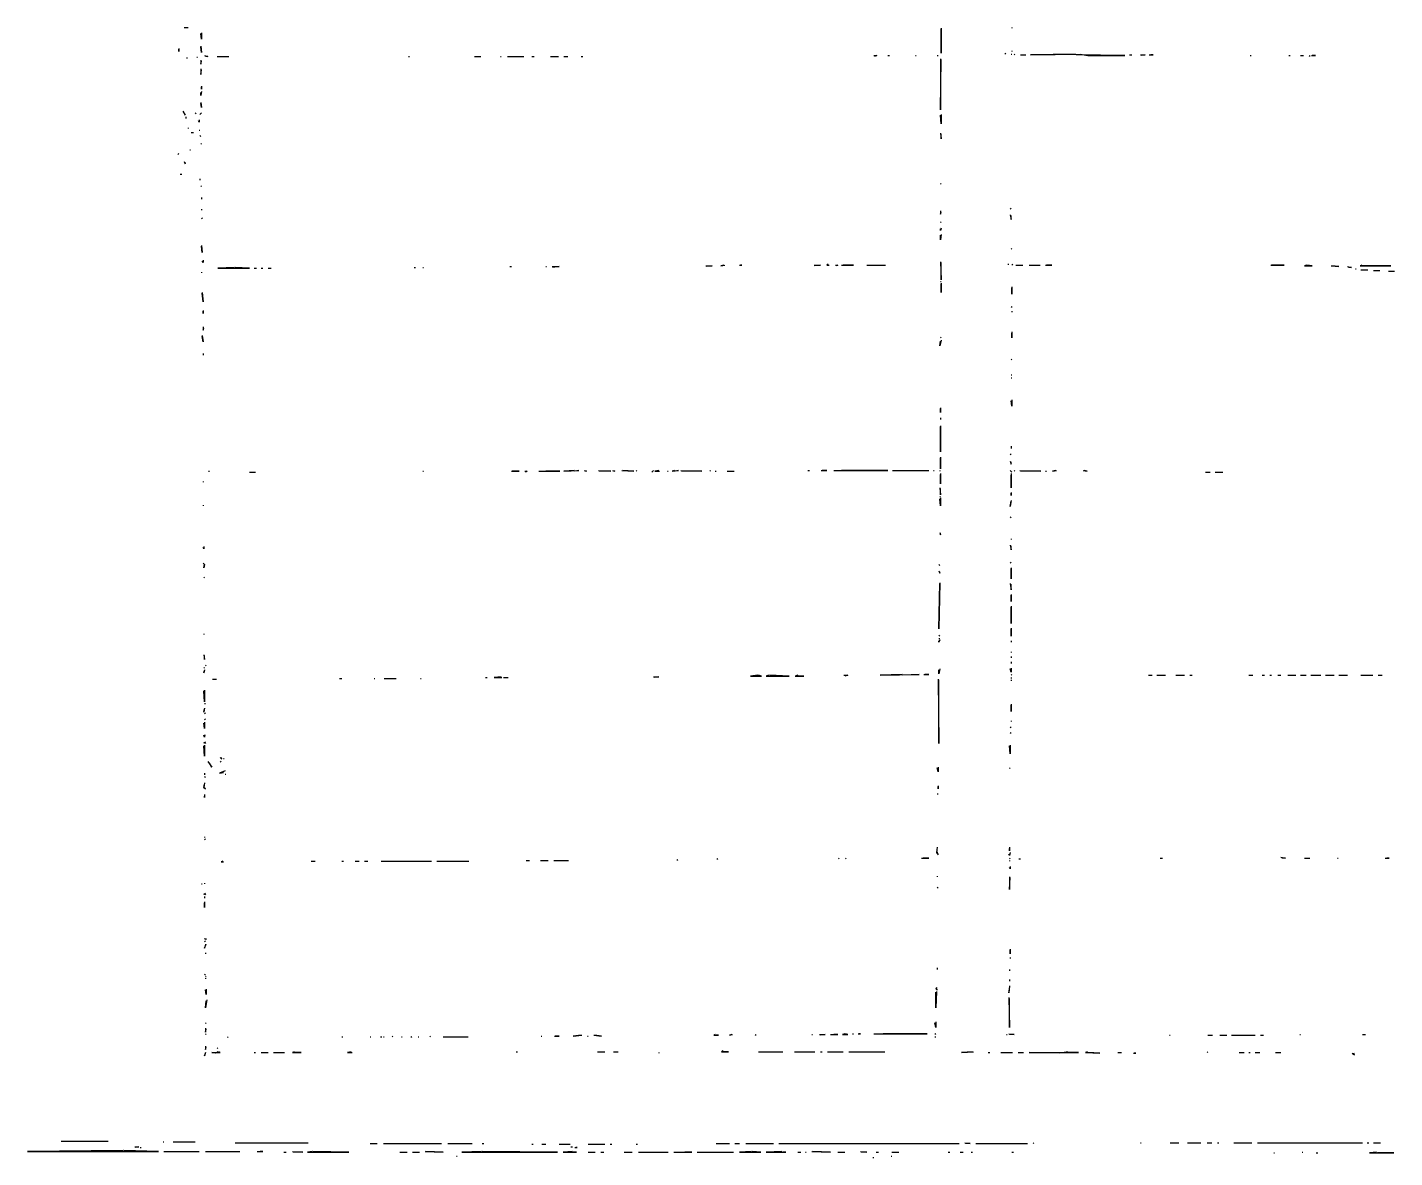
# Model space of a CAD drawing. Extents: x 1 to 1989, y -9 to 1002.
# Drawn here: x 997.3 to 1287.8, y 57.7 to 297.8 of the extents above; entities that cross this region are included whole.
import ezdxf

# ---------------------------------------------------------------- set-up
doc = ezdxf.new("R2010")
doc.units = 0
doc.layers.add('LINEWORK', color=4, linetype='CONTINUOUS')

msp = doc.modelspace()

# ---------------------------------------------------------------- linework, layer by layer
at = {"layer": 'LINEWORK'}
for points in [[(1030.6667, 297.8333), (1031.5, 297.8333)], [(1034.3333, 296.6667), (1034.3333, 295.3333), (1034.1667, 296.5)], [(1191.5, 297.6667), (1191.5, 292.3333), (1191.5, 297.5)], [(1206.5, 297.8333), (1206.5, 297.6667)], [(1034.1667, 293.8333), (1034.3333, 292.5), (1034.1667, 293.6667)], [(1029.5, 293.3333), (1029.5, 292.6667), (1029.5, 293.1667)], [(1031.1667, 291.3333), (1031.3333, 291.3333)], [(1033.3333, 291.5), (1033.5, 291.5)], [(1034.1667, 290.8333), (1034.1667, 290), (1034.3333, 290.6667)], [(1035, 291.8333), (1035.6667, 291.6667), (1035.1667, 291.6667)], [(1037.6667, 291.6667), (1040.1667, 291.6667)], [(1078.3333, 291.6667), (1078.5, 291.6667)], [(1092.3333, 291.6667), (1093.6667, 291.6667)], [(1097.8333, 291.6667), (1098, 291.6667)], [(1099.3333, 291.6667), (1102.8333, 291.6667)], [(1104.5, 291.6667), (1105, 291.6667)], [(1108.5, 291.6667), (1110.1667, 291.6667)], [(1111.3333, 291.6667), (1112.1667, 291.6667)], [(1115, 291.6667), (1115.3333, 291.6667)], [(1177.1667, 291.8333), (1177.8333, 291.8333), (1177.3333, 291.6667)], [(1180.1667, 291.8333), (1180.5, 291.8333)], [(1186, 291.8333), (1186.1667, 291.8333)], [(1190.6667, 291.8333), (1190.8333, 291.8333)], [(1191.3333, 291.1667), (1191.3333, 280.3333), (1191.5, 291)], [(1205, 292.3333), (1205.1667, 292.1667)], [(1206.3333, 292.1667), (1206.5, 292.1667)], [(1206.5, 292.8333), (1206.5, 292.6667)], [(1207.1667, 292.1667), (1207, 292)], [(1208.3333, 292), (1209.5, 292)], [(1220, 292.1667), (1210.5, 292), (1221, 292.1667), (1222.6667, 291.8333), (1230.5, 291.8333), (1220.1667, 292)], [(1231.5, 292), (1232, 292)], [(1233.8333, 292), (1234.8333, 292), (1234, 291.8333)], [(1235.6667, 292), (1236.5, 292), (1236, 292)], [(1257.1667, 291.8333), (1257.3333, 291.8333)], [(1265.3333, 291.8333), (1265.6667, 291.8333)], [(1267.8333, 291.8333), (1268.5, 291.8333)], [(1269.8333, 291.8333), (1269.6667, 291.6667)], [(1270.1667, 291.8333), (1271, 291.8333), (1270.3333, 291.8333)], [(1034.1667, 289), (1034.1667, 287.8333), (1034.3333, 288.8333)], [(1034.3333, 285.3333), (1034.3333, 284.6667), (1034.3333, 285.1667)], [(1034.3333, 284.1667), (1034.1667, 283.3333), (1034.1667, 284)], [(1034.1667, 281.8333), (1034.3333, 280.8333), (1034.1667, 281.6667)], [(1030.3333, 280), (1030.8333, 279.1667), (1030.6667, 279.6667)], [(1033, 279.6667), (1033.1667, 279.5)], [(1034.3333, 279.6667), (1034, 279.3333)], [(1191.5, 279.3333), (1191.5, 277.3333), (1191.3333, 279.1667)], [(1031, 278.8333), (1031, 278.5)], [(1031.5, 276.5), (1031.5, 276.3333)], [(1033.8333, 278.1667), (1033.8333, 277.6667), (1033.6667, 278)], [(1033.8333, 276), (1034, 276)], [(1032.1667, 275.5), (1032.6667, 275.5)], [(1034, 274.8333), (1034.1667, 274.6667)], [(1034.3333, 273.1667), (1034.1667, 273)], [(1191.3333, 275.3333), (1191.5, 274.1667), (1191.5, 275.1667)], [(1029.5, 271), (1029.3333, 270.8333)], [(1031.8333, 271.8333), (1032, 271.8333)], [(1030.6667, 269.3333), (1030.8333, 268.8333), (1030.8333, 269.1667)], [(1029.8333, 266.6667), (1030.1667, 266.6667)], [(1034, 265.6667), (1034, 265.3333)], [(1191.3333, 264.6667), (1191.5, 264.5)], [(1034.1667, 264.1667), (1034.3333, 264)], [(1034.3333, 261.6667), (1034.3333, 261.3333)], [(1034.3333, 259.1667), (1034.3333, 259)], [(1191.3333, 258.8333), (1191.3333, 258.1667), (1191.5, 258.6667)], [(1206.3333, 259.3333), (1206.1667, 259.1667)], [(1034.3333, 257.3333), (1034.5, 257.1667)], [(1191.3333, 256.5), (1191.5, 256.3333)], [(1206.1667, 258), (1206.3333, 257), (1206.3333, 257.8333)], [(1191.5, 255.1667), (1191.3333, 254.6667), (1191.3333, 255)], [(1191.5, 253.8333), (1191.3333, 252.6667), (1191.3333, 253.6667)], [(1034.3333, 251.5), (1034.5, 250), (1034.3333, 251.3333)], [(1206.5, 250.8333), (1206.3333, 250.6667)], [(1034.6667, 248.3333), (1034.6667, 247.8333), (1034.5, 248.1667)], [(1099.8333, 247), (1100.1667, 247)], [(1107.5, 247), (1107.6667, 247)], [(1108.8333, 247), (1110.3333, 247), (1109, 246.8333)], [(1141.5, 247.1667), (1142.8333, 247.1667), (1141.6667, 247)], [(1145.3333, 247.3333), (1144.6667, 247.1667), (1145.5, 247.3333)], [(1148.6667, 247.3333), (1149.1667, 247.3333), (1148.8333, 247.3333)], [(1164.5, 247.3333), (1165.8333, 247.3333), (1164.6667, 247.1667)], [(1167.5, 247.5), (1167.1667, 247.3333), (1167.6667, 247.3333)], [(1169, 247.3333), (1169.5, 247.3333), (1169.1667, 247.1667)], [(1170.3333, 247.3333), (1172.8333, 247.3333), (1170.6667, 247.3333)], [(1175.6667, 247.3333), (1179.6667, 247.3333)], [(1191.3333, 248), (1191.5, 244.1667), (1191.5, 247.8333)], [(1205.6667, 247.5), (1205.8333, 247.5)], [(1206.5, 247.5), (1206.6667, 247.3333)], [(1207.3333, 247.3333), (1208.8333, 247.3333)], [(1210.1667, 247.3333), (1212.5, 247.3333)], [(1213.6667, 247.3333), (1215, 247.3333), (1213.8333, 247.3333)], [(1261.5, 247.3333), (1264.3333, 247.3333), (1261.6667, 247.3333)], [(1269, 247.3333), (1268.6667, 247.1667), (1270.3333, 247.1667), (1269.1667, 247.3333)], [(1274.3333, 247.1667), (1276, 247), (1274.5, 247.1667)], [(1277.8333, 247), (1278.6667, 246.8333), (1278, 246.8333)], [(1280.8333, 247.3333), (1280.5, 247.1667), (1287, 247.1667), (1281, 247.1667)], [(1034.3333, 245.8333), (1034.3333, 245.6667)], [(1041.3333, 246.8333), (1037.8333, 246.6667), (1044.5, 246.6667), (1041.5, 246.8333)], [(1045.5, 246.6667), (1046, 246.6667)], [(1047, 246.6667), (1047.3333, 246.6667)], [(1048.5, 246.6667), (1049.1667, 246.6667)], [(1079.5, 246.8333), (1079.8333, 246.8333)], [(1081.3333, 246.8333), (1081.5, 246.8333)], [(1279.5, 246.5), (1279.6667, 246.5)], [(1280.6667, 246.3333), (1282.1667, 246.3333)], [(1283.3333, 246.1667), (1284.6667, 246.1667)], [(1286.5, 246), (1287.8333, 246)], [(1034.5, 241.5), (1034.6667, 239.5), (1034.5, 241.3333)], [(1191.3333, 243.8333), (1191.5, 243.8333)], [(1191.5, 243.5), (1191.5, 241.5), (1191.5, 243.3333)], [(1206.5, 242.6667), (1206.5, 241.1667), (1206.5, 242.5)], [(1206.5, 238.5), (1206.3333, 238.3333)], [(1034.6667, 237.6667), (1034.6667, 237), (1034.6667, 237.5)], [(1206.5, 237.5), (1206.5, 237.3333)], [(1034.6667, 234.1667), (1034.6667, 233.5), (1034.8333, 234)], [(1206.5, 233.1667), (1206.5, 231.8333), (1206.5, 232.8333)], [(1034.5, 232.3333), (1034.6667, 231), (1034.5, 232.1667)], [(1191.5, 231.3333), (1191.1667, 230.1667), (1191.3333, 231.1667)], [(1191.3333, 232), (1191.5, 231.8333)], [(1034.6667, 228.5), (1034.6667, 228.1667)], [(1206.3333, 227.3333), (1206.5, 227.1667)], [(1206.3333, 224), (1206.5, 224)], [(1206.3333, 223.3333), (1206.5, 223.3333)], [(1206.5, 218.6667), (1206.5, 217.3333), (1206.3333, 218.5)], [(1191.3333, 217), (1191.3333, 216), (1191.3333, 216.8333)], [(1191.3333, 214.8333), (1191.3333, 214.5)], [(1191.3333, 213.1667), (1191.3333, 207.6667), (1191.3333, 213)], [(1191.3333, 206.5), (1191.3333, 204), (1191.3333, 206.3333)], [(1206.3333, 207.1667), (1206.1667, 207)], [(1206.3333, 208.8333), (1206.3333, 208.3333)], [(1035.8333, 203.5), (1036, 203.5)], [(1081.3333, 203.5), (1081.5, 203.5)], [(1100.1667, 203.5), (1101.8333, 203.5), (1100.3333, 203.5)], [(1103, 203.5), (1103.5, 203.5), (1103.1667, 203.3333)], [(1106, 203.5), (1110.5, 203.5), (1107.5, 203.5)], [(1113.5, 203.6667), (1111.3333, 203.5), (1114.5, 203.6667), (1113.6667, 203.5)], [(1115.6667, 203.6667), (1116.1667, 203.5), (1115.8333, 203.5)], [(1118.6667, 203.6667), (1121.3333, 203.5), (1118.8333, 203.5)], [(1121.6667, 203.6667), (1122.1667, 203.5), (1121.8333, 203.5)], [(1123.6667, 203.6667), (1126.1667, 203.5), (1123.8333, 203.6667)], [(1126.6667, 203.6667), (1126.8333, 203.5)], [(1130.3333, 203.6667), (1130, 203.3333)], [(1131.5, 203.6667), (1130.6667, 203.5), (1131.6667, 203.5)], [(1133.3333, 203.5), (1133.5, 203.5)], [(1134.8333, 203.6667), (1134.3333, 203.5), (1135.6667, 203.6667), (1135, 203.5)], [(1136.1667, 203.6667), (1140.6667, 203.5), (1136.3333, 203.5)], [(1142.3333, 203.6667), (1142.5, 203.5)], [(1143.5, 203.5), (1143.6667, 203.5)], [(1146, 203.5), (1147.5, 203.5)], [(1163.1667, 203.6667), (1163.5, 203.6667)], [(1166, 203.6667), (1167.1667, 203.6667), (1166.1667, 203.6667)], [(1168.6667, 203.6667), (1180.1667, 203.6667), (1170.3333, 203.6667)], [(1181.1667, 203.6667), (1188.8333, 203.6667)], [(1189.8333, 203.6667), (1190, 203.6667)], [(1191.1667, 203.6667), (1191.1667, 203.5)], [(1206.1667, 205.6667), (1206.3333, 205), (1206.3333, 205.5)], [(1206.1667, 203.6667), (1206.5, 203.3333)], [(1207.1667, 203.6667), (1207, 203.5)], [(1208.1667, 203.6667), (1212.6667, 203.5), (1208.3333, 203.5)], [(1213.6667, 203.5), (1213.8333, 203.5)], [(1215.8333, 203.6667), (1215.1667, 203.5), (1216, 203.6667)], [(1221.6667, 203.6667), (1222.5, 203.5), (1221.8333, 203.6667)], [(1034.6667, 201.3333), (1034.6667, 201.1667)], [(1044.5, 203.3333), (1045.8333, 203.3333)], [(1191.3333, 203), (1191.3333, 200.8333), (1191.3333, 202.8333)], [(1206.3333, 203), (1206.3333, 200), (1206.3333, 202.6667)], [(1247.6667, 203.3333), (1248.6667, 203.3333)], [(1249.6667, 203.3333), (1251.3333, 203.3333)], [(1191.1667, 200), (1191.3333, 198.5), (1191.3333, 199.8333)], [(1191.1667, 198.1667), (1191.3333, 198.1667)], [(1191.3333, 197.8333), (1191.3333, 196.1667), (1191.1667, 197.6667)], [(1206.3333, 199), (1206.3333, 198.3333), (1206.3333, 198.8333)], [(1034.6667, 196.3333), (1034.6667, 196.1667)], [(1206.3333, 197.3333), (1206.1667, 196), (1206.3333, 197.1667)], [(1206.1667, 193.8333), (1206.3333, 193.6667)], [(1191.1667, 190.5), (1191.3333, 190), (1191.3333, 190.3333)], [(1206.3333, 189.1667), (1206.3333, 189)], [(1034.8333, 187.5), (1034.8333, 187), (1034.6667, 187.3333)], [(1206.1667, 187.8333), (1206.3333, 186.8333), (1206.3333, 187.6667)], [(1034.6667, 184), (1035, 183.6667), (1034.8333, 183), (1035, 183.6667)], [(1191, 183.6667), (1191.1667, 183.5)], [(1206.3333, 184.1667), (1206.1667, 184)], [(1034.8333, 181), (1035, 180.8333)], [(1191, 182.3333), (1191.1667, 181.8333), (1191.1667, 182.1667)], [(1206.3333, 183), (1206.3333, 180.6667), (1206.3333, 182.8333)], [(1191.1667, 179.8333), (1191, 170), (1191.1667, 179.6667)], [(1206.1667, 179.6667), (1206.3333, 178.3333), (1206.3333, 179.5)], [(1206.3333, 177.3333), (1206.3333, 175.8333), (1206.3333, 177.1667)], [(1206.3333, 174.8333), (1206.3333, 171.1667), (1206.3333, 174.6667)], [(1034.8333, 169), (1034.8333, 168.8333)], [(1191, 168.6667), (1191.1667, 168.5)], [(1206.3333, 170.1667), (1206.3333, 168.5), (1206.3333, 170)], [(1191, 168), (1191.1667, 168)], [(1191.1667, 167.6667), (1191, 167.1667), (1191, 167.5)], [(1206.3333, 167.5), (1206.3333, 167.1667)], [(1034.8333, 164.5), (1035, 163.5), (1035, 164.3333)], [(1206.3333, 165.1667), (1206.3333, 165)], [(1206.3333, 164.1667), (1206.3333, 163.8333)], [(1206.3333, 163), (1206.3333, 162.6667)], [(1034.8333, 161.8333), (1035, 161.6667)], [(1035, 161.3333), (1034.8333, 160.6667), (1035, 161.1667)], [(1035.1667, 162.3333), (1035.3333, 162.1667)], [(1098, 159.8333), (1096.5, 159.6667), (1098.1667, 159.6667)], [(1130.3333, 159.8333), (1131.5, 159.8333), (1130.5, 159.6667)], [(1152.5, 160.1667), (1151, 160), (1153.3333, 160), (1152.6667, 160.1667)], [(1154.8333, 160.1667), (1154.3333, 160), (1159.1667, 160), (1155, 160.1667)], [(1161, 160.1667), (1160.5, 160), (1162.3333, 160), (1161.1667, 160)], [(1170.8333, 160.1667), (1171.6667, 160.1667), (1171, 160)], [(1183.1667, 160.3333), (1178.5, 160.1667), (1186.8333, 160.3333), (1183.3333, 160.1667)], [(1187.8333, 160.3333), (1188.8333, 160.3333), (1188, 160.3333)], [(1191.1667, 161.5), (1191, 160.5), (1191, 161.3333)], [(1206.3333, 161.6667), (1206.3333, 160.8333), (1206.1667, 161.5)], [(1206.3333, 160.3333), (1206.5, 160.1667)], [(1235.5, 160.1667), (1236.3333, 160.1667)], [(1237.3333, 160.1667), (1239.1667, 160.1667)], [(1241.3333, 160.1667), (1243.1667, 160.1667)], [(1244.3333, 160.1667), (1244.8333, 160.1667)], [(1256.8333, 160.1667), (1257.6667, 160.1667)], [(1259.6667, 160.1667), (1260.1667, 160.1667)], [(1261.3333, 160.1667), (1261.6667, 160.1667)], [(1263, 160.1667), (1263.6667, 160.1667)], [(1265.1667, 160.1667), (1266.8333, 160.1667)], [(1267.8333, 160.1667), (1269, 160.1667)], [(1270, 160.1667), (1272.1667, 160.1667)], [(1273.1667, 160.1667), (1275, 160.1667)], [(1276, 160.1667), (1277.8333, 160.1667)], [(1280.6667, 160.1667), (1283.1667, 160.1667)], [(1284.3333, 160.1667), (1285.1667, 160.1667)], [(1035, 157), (1035, 154.5), (1034.8333, 156.8333)], [(1036.6667, 159.3333), (1037.5, 159.3333)], [(1063.6667, 159.5), (1064.1667, 159.5)], [(1071, 159.5), (1071.1667, 159.5)], [(1073.1667, 159.5), (1075.6667, 159.5)], [(1080.8333, 159.5), (1081, 159.5)], [(1094.6667, 159.6667), (1095, 159.6667)], [(1098.5, 159.6667), (1099.5, 159.6667)], [(1190.8333, 159.3333), (1191, 145.6667), (1191, 159.1667)], [(1206.3333, 159.6667), (1206.3333, 159.5)], [(1206.3333, 159.1667), (1206.3333, 159)], [(1035, 154.1667), (1035.1667, 154.1667)], [(1206.3333, 154), (1206.3333, 152.5), (1206.3333, 153.8333)], [(1035, 153.1667), (1034.8333, 152.3333), (1035, 153)], [(1035.1667, 152.1667), (1035, 152)], [(1035, 150.1667), (1035, 148.8333), (1034.8333, 150)], [(1035.1667, 150.8333), (1035, 150.6667)], [(1206.3333, 149.1667), (1206.1667, 149)], [(1206.3333, 150.5), (1206.3333, 150.3333)], [(1035, 147.5), (1035, 147), (1034.8333, 147.3333), (1035.1667, 147.5)], [(1035, 146), (1035.1667, 145.6667), (1034.8333, 145.8333)], [(1035, 145.3333), (1035, 143), (1034.8333, 145.1667)], [(1206.1667, 145.3333), (1206.1667, 143.5), (1206, 145.1667)], [(1206.1667, 148), (1206.3333, 147.8333)], [(1038.3333, 142.6667), (1038.6667, 142.3333), (1038.5, 142.6667)], [(1039, 142.5), (1039.1667, 142.5)], [(1035.6667, 141.8333), (1036.5, 140.6667), (1036, 141.5)], [(1039.3333, 139.8333), (1038.1667, 139.3333), (1039, 139.5)], [(1038.5, 141.8333), (1038.3333, 141.6667)], [(1190.8333, 140.6667), (1190.8333, 139.6667), (1190.6667, 140.5)], [(1206.1667, 140.5), (1206, 140.3333)], [(1035, 137.3333), (1034.8333, 136.3333), (1035.1667, 136), (1034.8333, 136.3333), (1035, 137)], [(1035, 139.3333), (1035, 139)], [(1035, 138.6667), (1035.1667, 138.5)], [(1039.3333, 139.1667), (1039.5, 139.1667)], [(1190.8333, 136.6667), (1190.8333, 136), (1190.8333, 136.5)], [(1035, 134.8333), (1035, 134.1667), (1035, 134.5)], [(1190.6667, 135), (1190.8333, 135)], [(1035, 125.8333), (1035, 125.6667)], [(1035.1667, 125.3333), (1035, 125.1667)], [(1190.6667, 123.6667), (1190.5, 122.5), (1190.8333, 122), (1190.6667, 122.6667)], [(1206.1667, 122.5), (1206, 121.8333), (1205.8333, 122.1667)], [(1206, 123.6667), (1206, 122.8333), (1206, 123.3333)], [(1038.8333, 120.6667), (1038.5, 120.5), (1039, 120.5)], [(1057.6667, 120.6667), (1058.5, 120.6667)], [(1064.1667, 120.6667), (1064.5, 120.6667)], [(1067, 120.6667), (1067.8333, 120.6667)], [(1069, 120.6667), (1069.6667, 120.6667)], [(1072.5, 120.6667), (1083.1667, 120.6667)], [(1084.3333, 120.6667), (1091.1667, 120.6667)], [(1103.3333, 120.8333), (1104, 120.8333)], [(1106.3333, 120.8333), (1108, 120.8333)], [(1109.1667, 120.8333), (1112.3333, 120.8333)], [(1135.3333, 121), (1135.5, 120.8333)], [(1144, 121.1667), (1143.8333, 121)], [(1169.6667, 121.3333), (1169.8333, 121.1667)], [(1171.1667, 121.3333), (1171.3333, 121.1667)], [(1187.3333, 121.3333), (1188.8333, 121.3333), (1187.6667, 121.3333)], [(1206, 121.3333), (1206.1667, 121.1667)], [(1206, 120.8333), (1206, 120.6667)], [(1206.1667, 119.5), (1206.1667, 119), (1206, 119.3333)], [(1208, 121.1667), (1208.3333, 121.1667)], [(1238, 121.3333), (1238.5, 121.3333)], [(1263.6667, 121.5), (1264.6667, 121.3333), (1263.8333, 121.3333)], [(1268.6667, 121.3333), (1269.8333, 121.3333)], [(1275.6667, 121.3333), (1275.8333, 121.3333)], [(1285.8333, 121.3333), (1286.6667, 121.3333), (1286.1667, 121.3333)], [(1190.6667, 117.5), (1190.6667, 117.3333)], [(1206, 117.3333), (1206, 114.6667), (1206.1667, 117.1667)], [(1034.3333, 115.8333), (1034.5, 115.8333)], [(1035, 113.8333), (1035.1667, 113.5), (1034.8333, 113.6667)], [(1035, 116), (1035, 115.8333)], [(1190.6667, 115.1667), (1190.8333, 115)], [(1035, 113.1667), (1035, 112.8333)], [(1035, 112), (1035, 110.8333), (1035, 111.8333)], [(1035.1667, 104.3333), (1035.3333, 104), (1035, 104.1667)], [(1035.1667, 103.6667), (1035, 103.5)], [(1035.1667, 103), (1035, 102.1667), (1035.3333, 103)], [(1206.1667, 102), (1206.1667, 101), (1206.1667, 101.8333)], [(1035.1667, 101.1667), (1035.1667, 101)], [(1206.1667, 100.1667), (1206.1667, 100)], [(1035, 96.6667), (1035.1667, 96.5)], [(1035.1667, 96.1667), (1035.3333, 96.1667)], [(1190.6667, 98), (1190.6667, 97.6667)], [(1206, 97.6667), (1206, 97.3333)], [(1035.1667, 95.8333), (1035.1667, 95.6667)], [(1035.3333, 93.5), (1035.3333, 92.3333), (1035.1667, 93.3333)], [(1190.5, 93.8333), (1190.3333, 93.5), (1190.6667, 93.3333), (1190.5, 93.6667)], [(1190.5, 93), (1190.3333, 89.5), (1190.3333, 92.8333)], [(1206, 94.1667), (1205.8333, 92.6667), (1206, 93.5)], [(1206, 95.5), (1206, 95.1667)], [(1035.5, 91.1667), (1035.1667, 89.5), (1035.3333, 91)], [(1205.8333, 91.6667), (1206, 85.3333), (1206, 91.5)], [(1035.3333, 86.3333), (1035.1667, 86.1667)], [(1035.1667, 85.1667), (1035.1667, 84.3333), (1035.3333, 85)], [(1190.3333, 86.5), (1190.3333, 85.3333), (1190.1667, 86.3333)], [(1035.1667, 84), (1035.3333, 83.8333)], [(1039.8333, 83.3333), (1040, 83.1667)], [(1064.1667, 83.3333), (1064.3333, 83.3333)], [(1070.1667, 83.3333), (1070.3333, 83.3333)], [(1072.3333, 83.3333), (1072.6667, 83.3333)], [(1073, 83.3333), (1073.1667, 83.3333)], [(1074.8333, 83.5), (1075, 83.3333)], [(1076.8333, 83.3333), (1077, 83.3333)], [(1079, 83.3333), (1078.8333, 83.1667)], [(1080.3333, 83.3333), (1080.5, 83.3333)], [(1082.8333, 83.5), (1083, 83.3333)], [(1085.6667, 83.3333), (1091, 83.3333)], [(1106.5, 83.5), (1106.6667, 83.5)], [(1109.3333, 83.5), (1110.3333, 83.5), (1109.5, 83.5)], [(1115, 83.6667), (1113.3333, 83.5), (1115.1667, 83.6667)], [(1116.3333, 83.5), (1116.5, 83.5)], [(1117.6667, 83.6667), (1119.3333, 83.5), (1117.8333, 83.6667)], [(1143.5, 83.8333), (1143.1667, 83.6667), (1144.1667, 83.6667), (1143.6667, 83.6667)], [(1147, 83.8333), (1146.5, 83.6667), (1147.1667, 83.8333)], [(1152, 83.8333), (1152.1667, 83.6667)], [(1164, 83.8333), (1164.1667, 83.8333)], [(1165.6667, 83.8333), (1166.8333, 83.8333), (1165.8333, 83.6667)], [(1168, 83.8333), (1169.5, 83.8333), (1168.6667, 83.8333)], [(1171, 84), (1170.5, 83.8333), (1171.6667, 83.8333), (1171.1667, 84)], [(1172.6667, 84), (1172.8333, 84)], [(1173.8333, 84), (1174.3333, 84), (1174, 84)], [(1177.1667, 84), (1188.5, 84), (1179.1667, 84)], [(1190.3333, 84), (1190.1667, 83.8333)], [(1190.1667, 83.3333), (1190.3333, 83.3333)], [(1205.3333, 83.8333), (1205.5, 83.8333)], [(1205.8333, 84), (1207, 83.8333), (1206, 83.8333)], [(1240, 83.6667), (1240.1667, 83.6667)], [(1248.1667, 83.6667), (1249.1667, 83.6667)], [(1250.6667, 83.6667), (1252.1667, 83.6667)], [(1253.1667, 83.6667), (1258.1667, 83.6667)], [(1259.3333, 83.6667), (1260, 83.6667)], [(1267.6667, 83.8333), (1267.8333, 83.8333)], [(1281, 83.8333), (1281.6667, 83.8333)], [(1035.1667, 80), (1035, 79.3333), (1035.1667, 79.8333)], [(1035.1667, 81.3333), (1035.1667, 80.6667), (1035.3333, 81.1667)], [(1037.8333, 80.1667), (1037.3333, 79.8333), (1036.5, 80), (1038.3333, 80), (1038, 80.1667)], [(1037.8333, 81), (1037.6667, 80.8333)], [(1045.5, 80), (1045.8333, 80)], [(1047, 80), (1048.5, 80)], [(1049.6667, 80), (1052, 80)], [(1054, 80.1667), (1053.6667, 80), (1055.5, 80), (1054.1667, 80)], [(1066.1667, 80.1667), (1065.3333, 80), (1066.3333, 80)], [(1101.1667, 80.1667), (1101.5, 80.1667)], [(1118.5, 80.1667), (1120, 80.1667)], [(1121.8333, 80.1667), (1122.8333, 80.1667)], [(1131.5, 80), (1131.5, 79.8333)], [(1145.1667, 80.3333), (1144.8333, 80.1667), (1146.3333, 80.1667), (1145.3333, 80.1667)], [(1152.6667, 80.1667), (1157.8333, 80.1667)], [(1160.3333, 80.1667), (1164.6667, 80.1667)], [(1165.8333, 80.1667), (1166.1667, 80.1667)], [(1167.3333, 80.1667), (1170.6667, 80.1667)], [(1171.8333, 80.1667), (1179.5, 80.1667)], [(1198.1667, 80.1667), (1195.8333, 80), (1198.3333, 80.1667)], [(1201.5, 80), (1201.8333, 80)], [(1204.1667, 80), (1206.6667, 80)], [(1207.8333, 80), (1209, 80)], [(1218.5, 80.1667), (1216.6667, 79.8333), (1210.1667, 80), (1220.6667, 80), (1218.6667, 80)], [(1222.5, 80.1667), (1222.1667, 80), (1225.1667, 79.8333), (1222.6667, 80)], [(1229, 80), (1229.8333, 80)], [(1232.3333, 79.8333), (1232.8333, 79.8333), (1232.5, 79.8333)], [(1248, 80.1667), (1248.1667, 80)], [(1254.8333, 80), (1255.8333, 80)], [(1256.8333, 80), (1257.1667, 80)], [(1258.1667, 80), (1259.1667, 80)], [(1262.5, 80), (1263.6667, 80)], [(1278.8333, 79.8333), (1279.3333, 79.5), (1279.1667, 79.8333)], [(1004.5, 61.1667), (1014.5, 61.1667)], [(1017.6667, 59.1667), (997.3333, 59), (1025.1667, 59), (1017.8333, 59.1667)], [(1020.1667, 60), (1021, 60), (1020.3333, 59.8333)], [(1021.3333, 59.8333), (1021.5, 59.8333)], [(1026.1667, 61), (1026.3333, 61)], [(1026.3333, 59), (1033.8333, 59)], [(1028.3333, 61), (1033, 61)], [(1035.1667, 59), (1042.5, 59)], [(1041.5, 60.8333), (1057, 60.8333)], [(1046.1667, 59), (1047.3333, 59), (1046.8333, 59)], [(1051.8333, 58.8333), (1052.3333, 58.8333)], [(1053.6667, 59), (1055.8333, 58.8333), (1053.8333, 58.8333)], [(1057.8333, 59), (1056.8333, 58.8333), (1065.6667, 58.8333), (1058, 59)], [(1070.1667, 60.6667), (1071.6667, 60.6667)], [(1073, 60.6667), (1085.3333, 60.6667)], [(1076.5, 58.8333), (1078, 58.8333)], [(1079.1667, 58.8333), (1080.6667, 58.8333)], [(1081.8333, 59), (1085.6667, 58.8333), (1082, 59)], [(1086.6667, 60.6667), (1091.8333, 60.6667)], [(1093.8333, 59), (1089.6667, 58.8333), (1110, 58.8333), (1094, 59)], [(1094, 60.6667), (1094.3333, 60.6667)], [(1104.5, 60.5), (1104.8333, 60.5)], [(1106.6667, 60.5), (1107.5, 60.5)], [(1110.3333, 60.5), (1112.6667, 60.5)], [(1113.1667, 59), (1111.1667, 58.8333), (1114, 58.8333), (1113.3333, 58.8333)], [(1112.8333, 60), (1113.1667, 60)], [(1113.6667, 59.8333), (1114.1667, 59.8333), (1113.8333, 59.8333)], [(1116.5, 60.5), (1120, 60.5)], [(1116.5, 58.8333), (1118, 58.8333)], [(1119.1667, 58.8333), (1119.8333, 58.8333)], [(1121.1667, 60.5), (1121.5, 60.5)], [(1124.1667, 58.8333), (1125.8333, 58.8333)], [(1126.6667, 60.5), (1127, 60.5)], [(1127.1667, 58.8333), (1133.5, 58.8333)], [(1134.6667, 58.8333), (1138.5, 58.8333), (1137, 58.8333)], [(1139.6667, 58.8333), (1147.3333, 58.8333)], [(1143.6667, 60.6667), (1146.5, 60.6667)], [(1147.6667, 60.6667), (1148.6667, 60.6667)], [(1151.1667, 59), (1148.6667, 58.8333), (1153.1667, 58.8333), (1151.3333, 59)], [(1150, 60.6667), (1155.8333, 60.6667)], [(1157.6667, 59), (1154.3333, 58.8333), (1158.5, 58.8333), (1157.8333, 58.8333)], [(1157, 60.6667), (1195.3333, 60.6667)], [(1161, 58.8333), (1161.6667, 58.8333)], [(1162.6667, 58.8333), (1162.8333, 58.8333)], [(1164, 59), (1168, 58.8333), (1164.1667, 59)], [(1169.5, 58.8333), (1171, 58.8333)], [(1174.3333, 59), (1175.6667, 58.8333), (1174.5, 58.8333)], [(1177.6667, 58.8333), (1178.1667, 58.8333)], [(1181, 58.8333), (1182.5, 58.8333)], [(1193, 58.8333), (1193.3333, 58.8333)], [(1195.5, 58.8333), (1196.1667, 58.8333)], [(1196.5, 60.8333), (1197.6667, 60.6667), (1196.6667, 60.6667)], [(1197.8333, 58.8333), (1198.1667, 58.8333)], [(1198.8333, 60.6667), (1209.8333, 60.6667)], [(1206.5, 58.8333), (1206.8333, 58.8333)], [(1211, 60.8333), (1211.1667, 60.6667)], [(1233.8333, 60.8333), (1234, 60.8333)], [(1240.1667, 60.8333), (1242, 60.8333)], [(1243.8333, 60.8333), (1246.6667, 60.8333)], [(1248, 60.8333), (1249, 60.8333)], [(1250.1667, 60.8333), (1250.5, 60.8333)], [(1253.6667, 60.8333), (1257.5, 60.8333)], [(1258.6667, 60.8333), (1281, 60.8333)], [(1262.1667, 58.6667), (1262.3333, 58.6667)], [(1268.1667, 58.8333), (1268.3333, 58.8333)], [(1271.1667, 58.6667), (1271.5, 58.6667)], [(1282, 60.8333), (1282.3333, 60.8333)], [(1284, 58.8333), (1282.5, 58.6667), (1287.6667, 58.6667), (1284.1667, 58.6667)], [(1283.3333, 60.8333), (1284.8333, 60.8333)], [(1088.5, 58), (1088.6667, 58)], [(1177, 57.6667), (1177.1667, 57.6667)], [(1180.8333, 58), (1181, 58)]]:
    msp.add_lwpolyline(points, dxfattribs=at)

doc.saveas('drawing.dxf')
